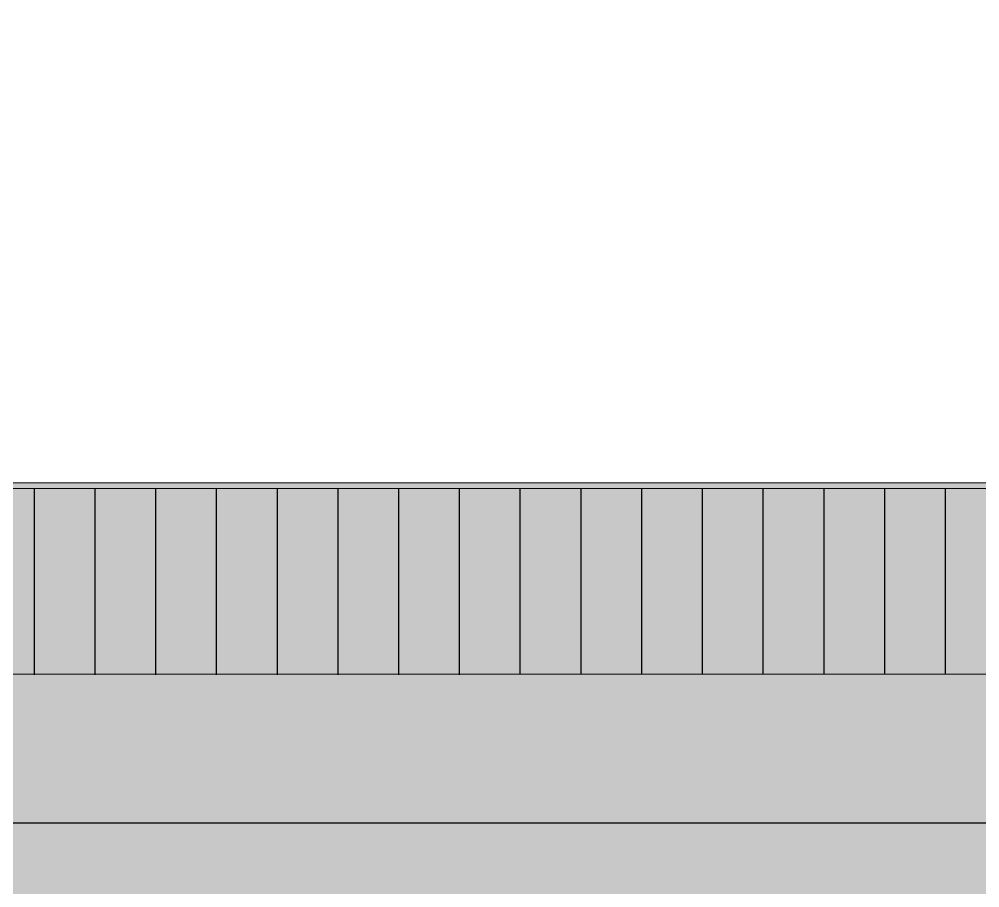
# Model space of a CAD drawing. Header units: inches. Extents: x 4017 to 5703, y -944 to 2840.
# Drawn here: x 5138.5 to 5148.54, y -402.96 to -393.88 of the extents above; entities that cross this region are included whole.
import ezdxf

# ---------------------------------------------------------------- set-up
doc = ezdxf.new("R2010")
doc.units = ezdxf.units.IN
doc.header["$MEASUREMENT"] = 0
doc.layers.get('0').update_dxf_attribs({"color": 5})
for name, color, linetype in [('$AUDIT_BAD_LAYER1', 7, 'Continuous'), ('A-TX5', 2, 'Continuous'), ('A-VIEW-10', 11, 'Continuous'), ('A-VIEW-35', 6, 'Continuous')]:
    doc.layers.add(name, color=color, linetype=linetype)
doc.layers.add('1 - plaster', color=1, linetype='Continuous', lineweight=9)
doc.layers.add('A-VIEW-30', color=6, linetype='Continuous', lineweight=15)
doc.styles.add('hebtovna', font='hebtovna.shx', dxfattribs={"width": 0.7})
doc.dimstyles.new('gl-D2', dxfattribs={"dimtxt": 0.8, "dimasz": 0.4, "dimexe": 0.4, "dimexo": 1, "dimgap": 1, "dimtad": 0, "dimdec": 1, "dimzin": 0, "dimdsep": 46, "dimtxsty": 'hebtovna', "dimblk": 'OBLIQUE', "dimcen": 0, "dimdle": 0.4, "dimclrd": 256, "dimclre": 256, "dimclrt": 3, "dimadec": 0, "dimazin": 0, "dimtfac": 0.05, "dimtdec": 1, "dimtix": 1, "dimtmove": 2, "dimatfit": 0, "dimfxl": 1, "dimfxlon": 1, "dimtvp": 0.75, "dimtolj": 1, "dimtzin": 0, "dimarcsym": 0})

# ---------------------------------------------------------------- blocks, each defined once
blk = doc.blocks.new('_Oblique')
at = {"color": 0, "linetype": 'ByBlock', "lineweight": -2}
blk.add_line((-0.5, -0.5), (0.5, 0.5), dxfattribs=at)
blk = doc.blocks.new('ddzx')
at = {"layer": '1 - plaster', "true_color": 0xe0a352}
h = blk.add_hatch(color=33, dxfattribs=at)
h.paths.add_polyline_path([(18.2065, 9.2847), (18.2065, 8.0847), (31.2078, 8.0847), (31.2078, 9.2847)])
h.paths.add_polyline_path([(16.4304, 8.0847), (16.4304, 9.2847), (0, 9.2847), (0, 8.0847)])
at = {"layer": 'A-VIEW-10'}
h = blk.add_hatch(dxfattribs=at)
h.set_pattern_fill('ANSI31', color=256, scale=0.04, angle=104.9204, style=0)
h.set_pattern_definition([(90, (83141.7403, 14595.46683), (0.127, 9e-16), [])])
edge = h.paths.add_edge_path()
edge.add_line((0, 9.2728), (0, 8.8786))
edge.add_line((0, 8.8786), (16.3967, 8.8847))
edge.add_line((16.3967, 8.8847), (16.3967, 9.2728))
edge.add_line((16.3967, 9.2728), (0, 9.2728))
at = {"layer": '1 - plaster'}
blk.add_lwpolyline([(0, 9.2847), (16.4304, 9.2847)], dxfattribs=at)
at = {"layer": 'A-VIEW-30'}
blk.add_lwpolyline([(16.3967, 8.8846), (0, 8.8846), (0, 9.2728), (16.3967, 9.2728)], close=True, dxfattribs=at)
at = {"layer": 'A-VIEW-35'}
blk.add_line((16.5168, 8.5728), (0, 8.5728), dxfattribs=at)
at = {"layer": 'A-TX5', "color": 4}
blk.add_leader([(16.6103, 8.472), (11.6951, 21.2009), (1.6038, 21.2009)], dimstyle='gl-D2', override={"dimasz": 0.5}, dxfattribs=at)

msp = doc.modelspace()

# ---------------------------------------------------------------- block references
at = {"layer": '$AUDIT_BAD_LAYER1', "xscale": 5, "yscale": 5, "zscale": 5}
msp.add_blockref('ddzx', (5075.379, -445.149), dxfattribs=at)

doc.saveas('drawing.dxf')
